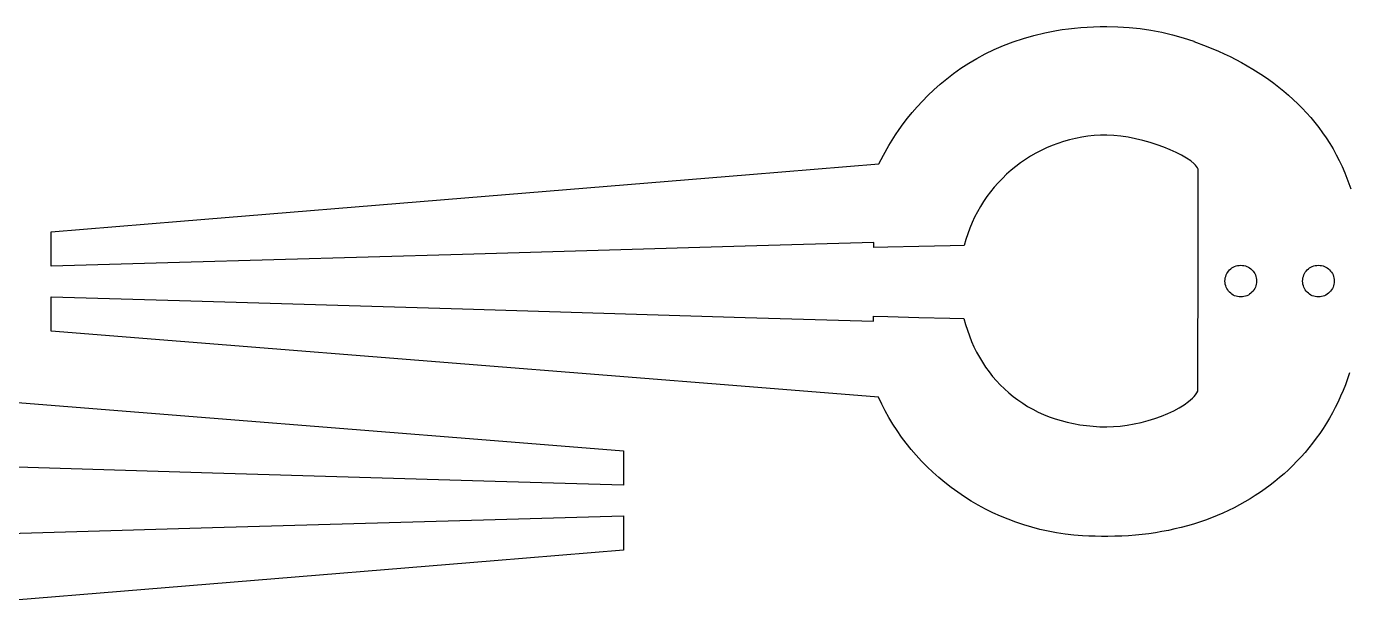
# Model space of a CAD drawing. Extents: x 0 to 1250, y 0 to 2500.
# Drawn here: x 549.6 to 652, y 789.6 to 834.6 of the extents above; entities that cross this region are included whole.
import ezdxf

# ---------------------------------------------------------------- set-up
doc = ezdxf.new("R2010")
doc.units = 0
doc.layers.get('0').update_dxf_attribs({"linetype": 'CONTINUOUS', "lineweight": 25})

msp = doc.modelspace()

# ---------------------------------------------------------------- linework, layer by layer
for points in [[(652.106, 807.727), (651.948, 807.265), (651.778, 806.81), (651.598, 806.362), (651.408, 805.921), (651.207, 805.487), (650.996, 805.061), (650.774, 804.642), (650.543, 804.231), (650.302, 803.827), (650.05, 803.431), (649.79, 803.043), (649.519, 802.663), (649.239, 802.291), (648.95, 801.927), (648.652, 801.571), (648.344, 801.223), (648.028, 800.884), (647.703, 800.554), (647.369, 800.232), (647.027, 799.919), (646.676, 799.614), (646.316, 799.319), (645.949, 799.032), (645.573, 798.755), (645.19, 798.487), (644.799, 798.228), (644.399, 797.979), (643.993, 797.739), (643.579, 797.509), (643.157, 797.288), (642.729, 797.077), (642.293, 796.876), (641.85, 796.685), (641.4, 796.505), (640.944, 796.334), (640.481, 796.174), (640.011, 796.024), (639.535, 795.885), (639.053, 795.756), (638.565, 795.638), (638.071, 795.53), (637.571, 795.434), (637.065, 795.348), (636.553, 795.274), (636.036, 795.211), (635.514, 795.159), (634.986, 795.118), (634.453, 795.089), (633.915, 795.071), (633.373, 795.066), (632.883, 795.069), (632.393, 795.078), (631.903, 795.095), (631.414, 795.119), (630.738, 795.17), (630.071, 795.245), (629.411, 795.343), (628.76, 795.464), (628.117, 795.607), (627.484, 795.771), (626.86, 795.957), (626.246, 796.163), (625.643, 796.389), (625.05, 796.634), (624.469, 796.898), (623.9, 797.181), (623.342, 797.481), (622.798, 797.799), (622.266, 798.133), (621.748, 798.484), (621.243, 798.85), (620.753, 799.232), (620.277, 799.627), (619.817, 800.037), (619.372, 800.461), (618.943, 800.897), (618.53, 801.346), (618.134, 801.807), (617.755, 802.279), (617.394, 802.761), (617.051, 803.254), (616.727, 803.757), (616.421, 804.269), (616.135, 804.789), (615.868, 805.318), (615.621, 805.854), (605.605, 806.652), (583.569, 808.406), (561.533, 810.161), (551.516, 810.959), (551.517, 811.376), (551.518, 812.292), (551.519, 813.209), (551.52, 813.625), (561.474, 813.33), (583.375, 812.68), (605.275, 812.03), (615.23, 811.734), (615.23, 811.794), (615.229, 811.925), (615.229, 812.056), (615.229, 812.116), (616.322, 812.089), (618.729, 812.028), (621.135, 811.967), (622.229, 811.939), (622.352, 811.482), (622.492, 811.034), (622.648, 810.595), (622.82, 810.166), (623.007, 809.747), (623.209, 809.338), (623.427, 808.94), (623.66, 808.553), (623.908, 808.177), (624.17, 807.814), (624.447, 807.462), (624.739, 807.123), (625.044, 806.797), (625.364, 806.484), (625.697, 806.185), (626.044, 805.9), (626.405, 805.63), (626.779, 805.374), (627.165, 805.134), (627.565, 804.909), (627.978, 804.699), (628.403, 804.506), (628.84, 804.33), (629.29, 804.171), (629.752, 804.029), (630.226, 803.905), (630.711, 803.798), (631.208, 803.711), (631.716, 803.642), (632.235, 803.592), (632.766, 803.562), (633.307, 803.552), (633.813, 803.567), (634.336, 803.611), (634.872, 803.682), (635.413, 803.779), (635.955, 803.899), (636.492, 804.042), (637.018, 804.205), (637.528, 804.386), (638.016, 804.585), (638.476, 804.799), (638.902, 805.027), (639.29, 805.266), (639.634, 805.516), (639.787, 805.645), (639.927, 805.775), (640.053, 805.907), (640.165, 806.04), (640.261, 806.175), (640.341, 806.311), (640.347, 808.999), (640.36, 814.912), (640.374, 820.826), (640.38, 823.514), (640.327, 823.614), (640.255, 823.716), (640.164, 823.821), (640.057, 823.927), (639.793, 824.144), (639.47, 824.364), (639.094, 824.583), (638.671, 824.8), (638.208, 825.01), (637.712, 825.211), (637.188, 825.401), (636.644, 825.575), (636.086, 825.732), (635.519, 825.868), (634.952, 825.98), (634.39, 826.066), (633.839, 826.122), (633.307, 826.146), (632.808, 826.135), (632.316, 826.103), (631.829, 826.052), (631.349, 825.98), (630.875, 825.888), (630.409, 825.777), (629.95, 825.648), (629.5, 825.5), (629.058, 825.335), (628.625, 825.152), (628.201, 824.952), (627.788, 824.736), (627.384, 824.503), (626.992, 824.255), (626.61, 823.992), (626.24, 823.713), (625.882, 823.421), (625.537, 823.114), (625.204, 822.794), (624.885, 822.461), (624.579, 822.115), (624.288, 821.757), (624.011, 821.387), (623.749, 821.006), (623.503, 820.614), (623.272, 820.212), (623.058, 819.799), (622.861, 819.377), (622.681, 818.946), (622.518, 818.506), (622.374, 818.058), (622.248, 817.601), (621.152, 817.575), (618.742, 817.516), (616.332, 817.458), (615.236, 817.432), (615.236, 817.494), (615.237, 817.63), (615.238, 817.767), (615.238, 817.829), (605.281, 817.541), (583.377, 816.907), (561.473, 816.272), (551.516, 815.984), (551.516, 816.402), (551.517, 817.322), (551.517, 818.242), (551.517, 818.66), (561.535, 819.482), (583.576, 821.29), (605.616, 823.099), (615.634, 823.921), (615.988, 824.599), (616.418, 825.351), (616.664, 825.75), (616.93, 826.162), (617.219, 826.583), (617.529, 827.013), (617.863, 827.45), (618.22, 827.891), (618.601, 828.334), (619.007, 828.777), (619.438, 829.218), (619.896, 829.656), (620.38, 830.088), (620.892, 830.512), (621.431, 830.926), (622, 831.328), (622.597, 831.716), (623.224, 832.088), (623.882, 832.442), (624.571, 832.776), (625.291, 833.087), (626.044, 833.375), (626.83, 833.636), (627.65, 833.869), (628.503, 834.072), (629.392, 834.243), (629.85, 834.315), (630.316, 834.379), (630.792, 834.433), (631.276, 834.479), (631.77, 834.514), (632.273, 834.54), (632.786, 834.556), (633.308, 834.561), (634.161, 834.543), (635.015, 834.489), (635.868, 834.399), (636.717, 834.273), (637.559, 834.111), (638.393, 833.913), (639.216, 833.68), (640.027, 833.41), (640.03, 833.409), (640.037, 833.406), (640.044, 833.404), (640.047, 833.403), (641.001, 833.041), (641.935, 832.647), (642.394, 832.438), (642.847, 832.221), (643.295, 831.994), (643.736, 831.76), (644.17, 831.516), (644.598, 831.263), (645.019, 831.002), (645.432, 830.731), (645.838, 830.452), (646.235, 830.163), (646.625, 829.864), (647.006, 829.556), (647.378, 829.238), (647.742, 828.911), (648.096, 828.573), (648.44, 828.226), (648.775, 827.868), (649.099, 827.5), (649.413, 827.122), (649.717, 826.733), (650.009, 826.334), (650.291, 825.924), (650.561, 825.503), (650.819, 825.071), (651.065, 824.628), (651.298, 824.174), (651.52, 823.709), (651.728, 823.232), (651.972, 822.613), (652.191, 821.986)], [(541.78, 806.001), (563.816, 804.246), (585.852, 802.492), (595.868, 801.694), (595.868, 801.277), (595.867, 800.361), (595.866, 799.444), (595.865, 799.028), (585.911, 799.323), (564.01, 799.973), (542.11, 800.623)], [(542.103, 795.112), (564.008, 795.746), (585.912, 796.38), (595.868, 796.669), (595.868, 796.251), (595.868, 795.331), (595.868, 794.411), (595.868, 793.993), (585.849, 793.171), (563.809, 791.362), (541.769, 789.554)]]:
    msp.add_lwpolyline(points)
for points in [[(644.9, 814.838), (644.894, 814.713), (644.875, 814.591), (644.845, 814.474), (644.804, 814.361), (644.752, 814.254), (644.691, 814.153), (644.621, 814.059), (644.542, 813.972), (644.455, 813.893), (644.36, 813.822), (644.259, 813.761), (644.152, 813.709), (644.04, 813.668), (643.922, 813.638), (643.801, 813.619), (643.675, 813.613), (643.55, 813.619), (643.428, 813.638), (643.311, 813.668), (643.198, 813.709), (643.091, 813.761), (642.99, 813.822), (642.896, 813.893), (642.809, 813.972), (642.73, 814.059), (642.66, 814.153), (642.598, 814.254), (642.547, 814.361), (642.505, 814.474), (642.475, 814.591), (642.457, 814.713), (642.45, 814.838), (642.457, 814.963), (642.475, 815.085), (642.505, 815.202), (642.547, 815.315), (642.598, 815.422), (642.66, 815.523), (642.73, 815.617), (642.809, 815.704), (642.896, 815.784), (642.99, 815.854), (643.091, 815.915), (643.198, 815.967), (643.311, 816.008), (643.428, 816.038), (643.55, 816.057), (643.675, 816.063), (643.801, 816.057), (643.922, 816.038), (644.04, 816.008), (644.152, 815.967), (644.259, 815.915), (644.36, 815.854), (644.455, 815.784), (644.542, 815.704), (644.621, 815.617), (644.691, 815.523), (644.752, 815.422), (644.804, 815.315), (644.845, 815.202), (644.875, 815.085), (644.894, 814.963)], [(650.915, 814.838), (650.909, 814.713), (650.89, 814.591), (650.86, 814.474), (650.819, 814.361), (650.767, 814.254), (650.706, 814.153), (650.635, 814.059), (650.556, 813.972), (650.469, 813.893), (650.375, 813.822), (650.274, 813.761), (650.167, 813.709), (650.054, 813.668), (649.937, 813.638), (649.815, 813.619), (649.69, 813.613), (649.565, 813.619), (649.443, 813.638), (649.326, 813.668), (649.213, 813.709), (649.106, 813.761), (649.005, 813.822), (648.911, 813.893), (648.824, 813.972), (648.745, 814.059), (648.674, 814.153), (648.613, 814.254), (648.561, 814.361), (648.52, 814.474), (648.49, 814.591), (648.471, 814.713), (648.465, 814.838), (648.471, 814.963), (648.49, 815.085), (648.52, 815.202), (648.561, 815.315), (648.613, 815.422), (648.674, 815.523), (648.745, 815.617), (648.824, 815.704), (648.911, 815.784), (649.005, 815.854), (649.106, 815.915), (649.213, 815.967), (649.326, 816.008), (649.443, 816.038), (649.565, 816.057), (649.69, 816.063), (649.815, 816.057), (649.937, 816.038), (650.054, 816.008), (650.167, 815.967), (650.274, 815.915), (650.375, 815.854), (650.469, 815.784), (650.556, 815.704), (650.635, 815.617), (650.706, 815.523), (650.767, 815.422), (650.819, 815.315), (650.86, 815.202), (650.89, 815.085), (650.909, 814.963)]]:
    msp.add_lwpolyline(points, close=True)

doc.saveas('drawing.dxf')
